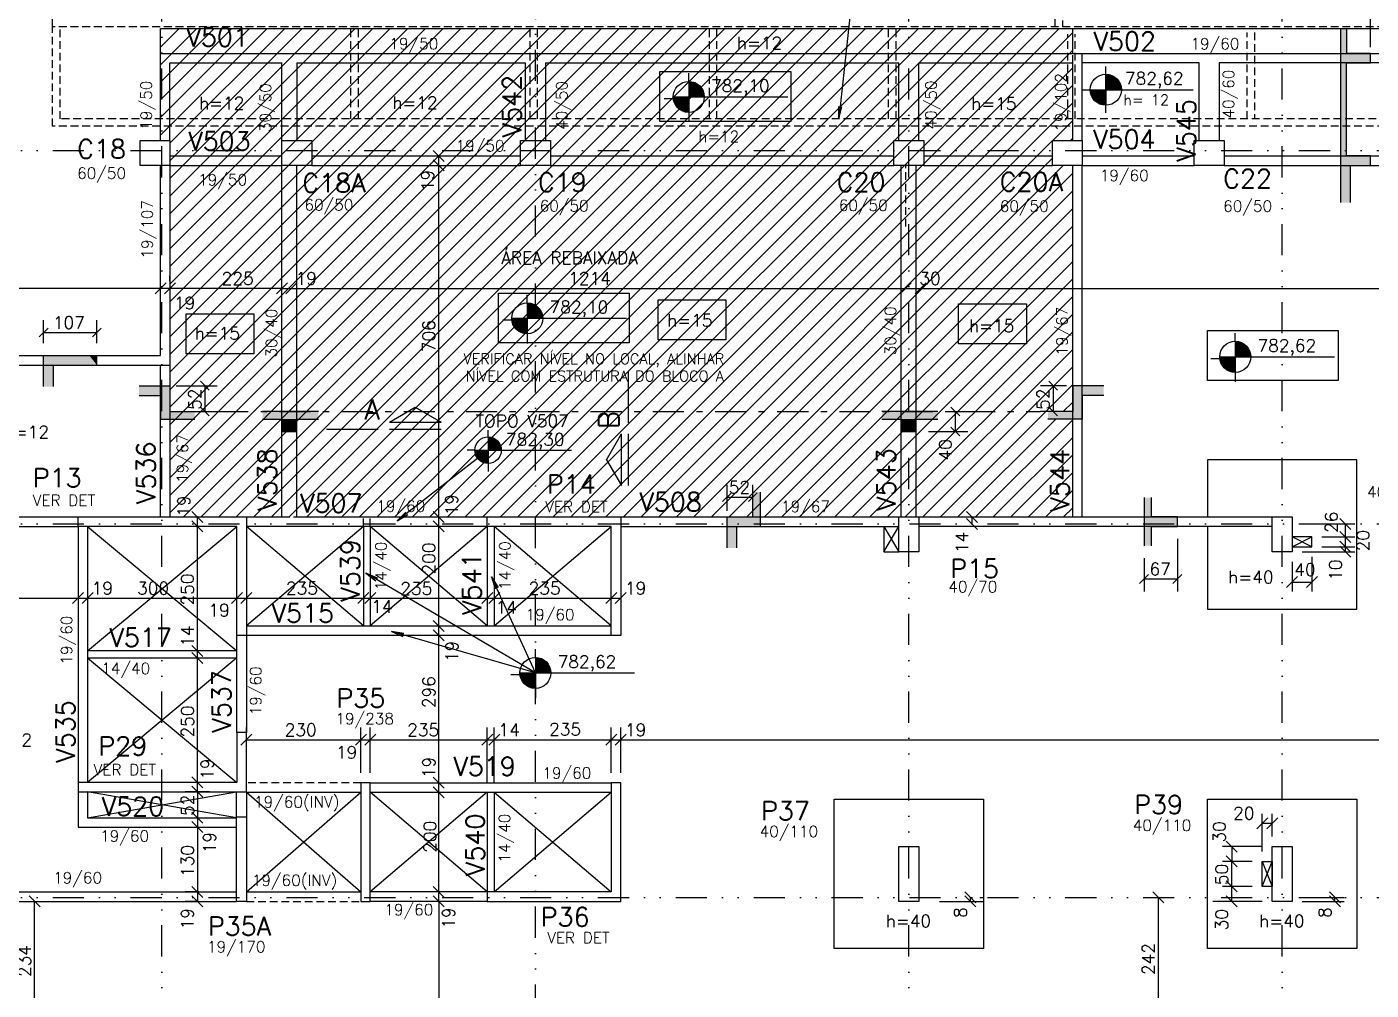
# Model space of a CAD drawing. Extents: x 567006 to 581881, y 115 to 10628.
# Drawn here: x 571972 to 574672, y 4788 to 6723 of the extents above; entities that cross this region are included whole.
import ezdxf

# ---------------------------------------------------------------- set-up
doc = ezdxf.new("R2010")
doc.units = 0
doc.header["$LTSCALE"] = 125
doc.header["$MEASUREMENT"] = 0
for name, pattern in [('DIVIDE', [1.25, 0.5, -0.25, 0, -0.25, 0, -0.25]), ('ESTILO_TQS_0003', [1, 0.5, -0.2, 0.1, -0.2]), ('HIDDEN2', [0.1875, 0.125, -0.0625])]:
    doc.linetypes.add(name, pattern=pattern)
doc.layers.get('0').update_dxf_attribs({"linetype": 'CONTINUOUS'})
for name, color, linetype in [('200', 240, 'HIDDEN2'), ('204', 14, 'ESTILO_TQS_0003'), ('205', 14, 'DIVIDE'), ('210', 11, 'HIDDEN2'), ('216', 7, 'CONTINUOUS'), ('220', 4, 'CONTINUOUS'), ('221', 5, 'CONTINUOUS'), ('226', 10, 'CONTINUOUS'), ('228', 14, 'CONTINUOUS'), ('233', 4, 'CONTINUOUS'), ('238', 11, 'CONTINUOUS'), ('239', 4, 'CONTINUOUS'), ('250', 5, 'CONTINUOUS'), ('253', 253, 'CONTINUOUS')]:
    doc.layers.add(name, color=color, linetype=linetype)
doc.styles.get("Standard").update_dxf_attribs({"font": 'ROMANS.SHX'})

# ---------------------------------------------------------------- blocks, each defined once
blk = doc.blocks.new('_H5A1C889FEE-001')
for p, q in [((1226.49606, 766.876652), (1440.649421, 981.030013)), ((1226.49606, 802.231991), (1405.294082, 981.030013)), ((1226.49606, 837.58733), (1369.938743, 981.030013)), ((1226.49606, 872.942669), (1334.583404, 981.030013)), ((1226.49606, 908.298008), (1299.228065, 981.030013)), ((1226.49606, 943.653348), (1263.872725, 981.030013)), ((1226.49606, 979.008687), (1228.517386, 981.030013)), ((1245.49606, 8.059193), (2218.46688, 981.030013)), ((1245.49606, 43.414532), (2183.111541, 981.030013)), ((1245.49606, 78.769871), (2147.756202, 981.030013)), ((1245.49606, 114.12521), (2112.400863, 981.030013)), ((1245.49606, 149.480549), (2077.045524, 981.030013)), ((1245.49606, 184.835888), (2041.690185, 981.030013)), ((1245.49606, 220.191227), (2006.334846, 981.030013)), ((1245.49606, 255.546566), (1970.979507, 981.030013)), ((1245.49606, 290.901905), (1935.624168, 981.030013)), ((1245.49606, 326.257244), (1900.268829, 981.030013)), ((1245.49606, 361.612584), (1864.913489, 981.030013)), ((1245.49606, 396.967923), (1829.55815, 981.030013)), ((1245.49606, 432.323262), (1794.202811, 981.030013)), ((1245.49606, 467.678601), (1758.847472, 981.030013)), ((1245.49606, 503.03394), (1723.492133, 981.030013)), ((1245.49606, 538.389279), (1688.136794, 981.030013)), ((1245.49606, 573.744618), (1652.781455, 981.030013)), ((1245.49606, 609.099957), (1617.426116, 981.030013)), ((1245.49606, 644.455296), (1582.070777, 981.030013)), ((1245.49606, 679.810635), (1546.715438, 981.030013)), ((1245.49606, 715.165974), (1511.360099, 981.030013)), ((1245.49606, 750.521313), (1476.00476, 981.030013)), ((1272.792206, 0), (2253.822219, 981.030013)), ((1308.147545, 0), (2289.177558, 981.030013)), ((1343.502884, 0), (2324.532897, 981.030013)), ((1378.858223, 0), (2359.888236, 981.030013)), ((1414.213562, 0), (2395.243575, 981.030013)), ((1449.568901, 0), (2430.598914, 981.030013)), ((1484.92424, 0), (2465.954253, 981.030013)), ((1520.27958, 0), (2501.309593, 981.030013)), ((1555.634919, 0), (2536.664932, 981.030013)), ((1590.990258, 0), (2572.020271, 981.030013)), ((1626.345597, 0), (2607.37561, 981.030013)), ((1661.700936, 0), (2642.730949, 981.030013)), ((1697.056275, 0), (2678.086288, 981.030013)), ((1732.411614, 0), (2713.441627, 981.030013)), ((1767.766953, 0), (2748.796966, 981.030013)), ((1803.122292, 0), (2784.152305, 981.030013)), ((1838.477631, 0), (2819.507644, 981.030013)), ((1873.83297, 0), (2854.862983, 981.030013)), ((1909.188309, 0), (2890.218322, 981.030013)), ((1944.543648, 0), (2925.573661, 981.030013)), ((1979.898987, 0), (2960.929, 981.030013)), ((2015.254326, 0), (2996.284339, 981.030013)), ((2050.609665, 0), (3031.639678, 981.030013)), ((2085.965005, 0), (3058.93156, 972.966555)), ((2121.320344, 0), (3058.93156, 937.611216)), ((2156.675683, 0), (3058.93156, 902.255877)), ((2192.031022, 0), (3058.93156, 866.900538)), ((2227.386361, 0), (3058.93156, 831.545199)), ((3018.771713, 756.030013), (3058.93156, 796.18986)), ((3054.127052, 756.030013), (3058.93156, 760.834521)), ((2262.7417, 0), (3017.93156, 755.189861)), ((2298.097039, 0), (3017.93156, 719.834522)), ((2333.452378, 0), (3039.482391, 706.030013)), ((2368.807717, 0), (3058.93156, 690.123843)), ((2404.163056, 0), (3058.93156, 654.768504)), ((2439.518395, 0), (3058.93156, 619.413165)), ((2474.873734, 0), (3058.93156, 584.057826)), ((2510.229073, 0), (3058.93156, 548.702487)), ((2545.584412, 0), (3058.93156, 513.347148)), ((2580.939751, 0), (3058.93156, 477.991809)), ((2616.29509, 0), (3058.93156, 442.63647)), ((2651.650429, 0), (3058.93156, 407.281131)), ((2687.005769, 0), (3058.93156, 371.925791)), ((2722.361108, 0), (3058.93156, 336.570452)), ((2757.716447, 0), (3058.93156, 301.215113)), ((2793.071786, 0), (3058.93156, 265.859774)), ((3039.990387, 211.563262), (3058.93156, 230.504435)), ((2828.427125, 0), (3024.990387, 196.563262)), ((2863.782464, 0), (3058.93156, 195.149096)), ((2899.137803, 0), (3058.93156, 159.793757)), ((2934.493142, 0), (3058.93156, 124.438418)), ((2969.848481, 0), (3058.93156, 89.083079)), ((3005.20382, 0), (3058.93156, 53.72774)), ((3040.559159, 0), (3058.93156, 18.372401))]:
    blk.add_line(p, q)

msp = doc.modelspace()

# ---------------------------------------------------------------- linework, layer by layer
at = {"layer": '200'}
for p, q in [((573703.2, 6538.3), (573703.2, 6719.8)), ((573718.2, 6538.3), (573718.2, 6719.8)), ((574063.2, 6538.3), (574063.5, 6708.6)), ((574078.2, 6538.3), (574078.2, 6708.6)), ((574423.2, 6538.3), (574423.2, 6711.8)), ((574438.2, 6711.8), (574438.2, 6538.3)), ((573737.6, 6322.1), (573737.6, 6444.8))]:
    msp.add_line(p, q, dxfattribs=at)
for points in [[(576792, 6737.8), (576792, 6538.3), (572038.8, 6538.3), (572038.8, 6722.8)], [(576810.1, 6722.8), (576810.1, 6523.2), (572023.8, 6523.3), (572023.8, 6722.8)], [(572623.2, 6538.3), (572623.2, 6722.8)], [(572638.2, 6538.3), (572638.2, 6722.8)], [(572983.2, 6538.3), (572983.2, 6722.8)], [(572998.2, 6538.3), (572998.2, 6722.8)], [(573343.2, 6538.3), (573343.2, 6722.8)], [(573358.2, 6538.3), (573358.2, 6722.8)]]:
    msp.add_lwpolyline(points, dxfattribs=at)
at = {"layer": '204'}
msp.add_line((572354.5, 5950.3), (574008.5, 5950.3), dxfattribs=at)
at = {"layer": '205'}
for p, q in [((572243.6, 3291.6), (572243.6, 9975.3)), ((572993.6, 3329.1), (572993.6, 9975.3)), ((573743.6, 3291.6), (573743.6, 9975.3)), ((574493.6, 3291.6), (574493.6, 9975.3)), ((568113, 6474.7), (577573.2, 6474.7)), ((568113, 5724.7), (577573.2, 5724.7)), ((568113, 4974.7), (577036.4, 4974.7))]:
    msp.add_line(p, q, dxfattribs=at)
at = {"layer": '210'}
for p, q in [((574037.9, 6722.8), (574037.9, 7696.5)), ((574052.8, 7696.5), (574052.8, 6722.8)), ((572023.8, 6722.8), (572023.8, 7085.6)), ((574073.1, 6650.8), (574073.1, 6669.8)), ((572532.6, 6414.3), (572532.6, 6414.3)), ((572484.6, 5738.7), (572514.6, 5738.7)), ((572648.1, 5719.7), (572648.1, 5738.7)), ((572662.1, 5719.7), (572662.1, 5738.7)), ((572643.1, 5204.7), (572413.1, 5204.7)), ((572413.1, 4966.7), (572643.1, 4966.7))]:
    msp.add_line(p, q, dxfattribs=at)
msp.add_lwpolyline([(576810.1, 6722.8), (572023.8, 6722.8)], dxfattribs=at)
at = {"layer": '216', "linetype": 'Continuous'}
for p, q in [((574611.1, 6719.8), (574611.1, 6719.8)), ((574671.1, 6669.8), (574671.1, 6669.8)), ((571997.1, 6100.2), (572014.7, 6117.8)), ((572104.1, 6100.2), (572121.7, 6117.8)), ((572005.9, 6062.7), (572005.9, 6062.7)), ((572112.9, 6062.7), (572112.9, 6062.7)), ((572259.6, 6002.3), (572259.6, 6002.3)), ((572320.7, 6011.1), (572338.3, 5993.5)), ((574024.7, 6011.1), (574042.3, 5993.5)), ((574073.1, 6002.3), (574073.1, 6002.3)), ((572284.6, 5950.3), (572284.6, 5950.3)), ((572320.7, 5959.1), (572338.3, 5941.5)), ((573801.8, 5950.3), (573801.8, 5950.3)), ((573828.4, 5959.1), (573846.1, 5941.5)), ((574024.7, 5959.1), (574042.3, 5941.5)), ((574059.3, 5950.3), (574059.3, 5950.3)), ((573828.4, 5919.1), (573846.1, 5901.5)), ((573758.6, 5910.3), (573758.6, 5910.3)), ((573369.7, 5769.5), (573387.4, 5787.1)), ((573421.7, 5769.5), (573439.4, 5787.1)), ((573430.6, 5752.5), (573430.6, 5752.5)), ((573378.6, 5738.7), (573378.6, 5738.7)), ((574569.7, 5724.7), (574569.7, 5724.7)), ((574631.9, 5713.7), (574609.8, 5735.8)), ((574283.2, 5719.7), (574283.2, 5719.7)), ((574553.6, 5698.7), (574553.6, 5698.7)), ((574553.6, 5698.7), (574553.6, 5698.7)), ((574631.9, 5687.7), (574609.8, 5709.8)), ((574631.9, 5687.7), (574609.8, 5709.8)), ((574216.2, 5680.7), (574216.2, 5680.7)), ((574553.6, 5678.7), (574553.6, 5678.7)), ((574553.6, 5678.7), (574553.6, 5678.7)), ((574553.6, 5678.7), (574553.6, 5678.7)), ((574631.9, 5667.7), (574609.8, 5689.8)), ((574631.9, 5667.7), (574609.8, 5689.8)), ((574631.9, 5657.7), (574609.8, 5679.8)), ((574513.6, 5668.7), (574513.6, 5668.7)), ((574513.6, 5668.7), (574513.6, 5668.7)), ((574207.4, 5605.3), (574225, 5623)), ((574274.4, 5605.3), (574292, 5623)), ((574502.6, 5596.8), (574524.7, 5618.9)), ((574542.6, 5596.8), (574564.7, 5618.9)), ((574442.6, 5112.6), (574464.7, 5134.7)), ((574462.6, 5112.6), (574484.7, 5134.7)), ((574381.4, 5087.8), (574403.5, 5065.7)), ((574473.6, 5076.7), (574473.6, 5076.7)), ((574473.6, 5076.7), (574473.6, 5076.7)), ((574381.4, 5057.8), (574403.5, 5035.7)), ((574403.5, 5035.7), (574381.4, 5057.8)), ((574453.6, 5046.7), (574453.6, 5046.7)), ((574453.6, 5046.7), (574453.6, 5046.7)), ((574453.6, 5046.7), (574453.6, 5046.7)), ((574403.5, 4985.7), (574381.4, 5007.8)), ((574403.5, 4985.7), (574381.4, 5007.8)), ((574392.4, 4996.7), (574392.4, 4996.7)), ((574453.6, 4996.7), (574453.6, 4996.7)), ((571998.8, 4955.7), (571976.7, 4977.8)), ((574232.5, 4974.7), (574232.5, 4974.7)), ((574256.1, 4963.7), (574234, 4985.8)), ((574403.5, 4955.7), (574381.4, 4977.8)), ((574537.2, 4974.7), (574537.2, 4974.7)), ((574610.6, 4963.7), (574588.5, 4985.8)), ((574610.6, 4955.7), (574588.5, 4977.8)), ((574473.6, 4966.7), (574473.6, 4966.7)), ((574513.6, 4966.7), (574513.6, 4966.7))]:
    msp.add_line(p, q, dxfattribs=at)
at = {"layer": '216'}
for p, q in [((574139.5, 6628.1), (574139.5, 6565.6)), ((574139.5, 6626.6), (574149.1, 6626.6)), ((574139.5, 6624.6), (574153.8, 6624.6)), ((574139.5, 6622.6), (574157.1, 6622.6)), ((574139.5, 6620.6), (574159.7, 6620.6)), ((574139.5, 6618.6), (574161.8, 6618.6)), ((574139.5, 6616.7), (574163.6, 6616.7)), ((573301.7, 6613.6), (573301.7, 6551.1)), ((573301.7, 6612.1), (573311.4, 6612.1)), ((573301.7, 6610.1), (573316.1, 6610.1)), ((573301.7, 6608.1), (573319.4, 6608.1)), ((573301.7, 6606.1), (573322, 6606.1)), ((573301.7, 6604.1), (573324.1, 6604.1)), ((573301.7, 6602.1), (573325.9, 6602.1)), ((573301.7, 6600.2), (573327.4, 6600.2)), ((573301.7, 6598.2), (573328.7, 6598.2)), ((573301.7, 6596.2), (573329.7, 6596.2)), ((573301.7, 6594.2), (573330.6, 6594.2)), ((573301.7, 6592.2), (573331.4, 6592.2)), ((573301.7, 6590.3), (573332, 6590.3)), ((574108.2, 6596.8), (574170.7, 6596.8)), ((574139.5, 6594.9), (574108.2, 6594.9)), ((574139.5, 6592.9), (574108.5, 6592.9)), ((574139.5, 6590.9), (574108.8, 6590.9)), ((574139.5, 6588.9), (574109.2, 6588.9)), ((574139.5, 6614.7), (574165.1, 6614.7)), ((574139.5, 6612.7), (574166.4, 6612.7)), ((574139.5, 6610.7), (574167.5, 6610.7)), ((574139.5, 6608.7), (574168.4, 6608.7)), ((574139.5, 6606.7), (574169.1, 6606.7)), ((574139.5, 6604.8), (574169.7, 6604.8)), ((574139.5, 6602.8), (574170.1, 6602.8)), ((574139.5, 6600.8), (574170.5, 6600.8)), ((574139.5, 6598.8), (574170.7, 6598.8)), ((573270.5, 6582.3), (573333, 6582.3)), ((573301.7, 6580.3), (573270.5, 6580.3)), ((573301.7, 6578.4), (573270.7, 6578.4)), ((573301.7, 6576.4), (573271.1, 6576.4)), ((573301.7, 6574.4), (573271.5, 6574.4)), ((573301.7, 6572.4), (573272.1, 6572.4)), ((573301.7, 6570.4), (573272.8, 6570.4)), ((573301.7, 6568.4), (573273.7, 6568.4)), ((573301.7, 6566.5), (573274.8, 6566.5)), ((573301.7, 6564.5), (573276.1, 6564.5)), ((573301.7, 6562.5), (573277.6, 6562.5)), ((573301.7, 6588.3), (573332.4, 6588.3)), ((573301.7, 6586.3), (573332.7, 6586.3)), ((573301.7, 6584.3), (573333, 6584.3)), ((574139.5, 6586.9), (574109.8, 6586.9)), ((574139.5, 6584.9), (574110.6, 6584.9)), ((574139.5, 6583), (574111.5, 6583)), ((574139.5, 6581), (574112.5, 6581)), ((574139.5, 6579), (574113.8, 6579)), ((574139.5, 6577), (574115.3, 6577)), ((574139.5, 6575), (574117.1, 6575)), ((574139.5, 6573), (574119.2, 6573)), ((574139.5, 6571.1), (574121.8, 6571.1)), ((574139.5, 6569.1), (574125.1, 6569.1)), ((574139.5, 6567.1), (574129.8, 6567.1)), ((573301.7, 6560.5), (573279.3, 6560.5)), ((573301.7, 6558.5), (573281.5, 6558.5)), ((573301.7, 6556.6), (573284.1, 6556.6)), ((573301.7, 6554.6), (573287.4, 6554.6)), ((573301.7, 6552.6), (573292.1, 6552.6)), ((572810.7, 6452.7), (572788.6, 6474.8)), ((572810.7, 6452.7), (572788.6, 6474.8)), ((572810.7, 6433.7), (572788.6, 6455.8)), ((572810.7, 6433.7), (572788.6, 6455.8)), ((572251.7, 6208.7), (572229.6, 6186.6)), ((572251.7, 6208.7), (572229.6, 6186.6)), ((572270.7, 6208.7), (572248.6, 6186.6)), ((572270.7, 6208.7), (572248.6, 6186.6)), ((572473.6, 6186.6), (572495.7, 6208.7)), ((572473.6, 6186.6), (572495.7, 6208.7)), ((572495.7, 6208.7), (572473.6, 6186.6)), ((572492.6, 6186.6), (572514.7, 6208.7)), ((572492.6, 6186.6), (572514.7, 6208.7)), ((573726.6, 6186.6), (573748.7, 6208.7)), ((573726.6, 6186.6), (573748.7, 6208.7)), ((573756.6, 6186.6), (573778.7, 6208.7)), ((572977.4, 6168.8), (572977.4, 6106.3)), ((572977.4, 6167.3), (572987.1, 6167.3)), ((572977.4, 6165.3), (572991.8, 6165.3)), ((572977.4, 6163.3), (572995.1, 6163.3)), ((572977.4, 6161.3), (572997.7, 6161.3)), ((572977.4, 6159.4), (572999.8, 6159.4)), ((572977.4, 6157.4), (573001.6, 6157.4)), ((572946.2, 6137.6), (573008.7, 6137.6)), ((572977.4, 6135.6), (572946.2, 6135.6)), ((572977.4, 6133.6), (572946.4, 6133.6)), ((572977.4, 6131.6), (572946.8, 6131.6)), ((572977.4, 6129.6), (572947.2, 6129.6)), ((572977.4, 6155.4), (573003.1, 6155.4)), ((572977.4, 6153.4), (573004.4, 6153.4)), ((572977.4, 6151.4), (573005.4, 6151.4)), ((572977.4, 6149.5), (573006.3, 6149.5)), ((572977.4, 6147.5), (573007.1, 6147.5)), ((572977.4, 6145.5), (573007.7, 6145.5)), ((572977.4, 6143.5), (573008.1, 6143.5)), ((572977.4, 6141.5), (573008.4, 6141.5)), ((572977.4, 6139.5), (573008.7, 6139.5)), ((572977.4, 6127.6), (572947.8, 6127.6)), ((572977.4, 6125.7), (572948.5, 6125.7)), ((572977.4, 6123.7), (572949.4, 6123.7)), ((572977.4, 6121.7), (572950.5, 6121.7)), ((572977.4, 6119.7), (572951.8, 6119.7)), ((572977.4, 6117.7), (572953.3, 6117.7)), ((572977.4, 6115.8), (572955.1, 6115.8)), ((572977.4, 6113.8), (572957.2, 6113.8)), ((572977.4, 6111.8), (572959.8, 6111.8)), ((572977.4, 6109.8), (572963.1, 6109.8)), ((572977.4, 6107.8), (572967.8, 6107.8)), ((574399.5, 6091.6), (574399.5, 6029.1)), ((574399.5, 6090.1), (574409.1, 6090.1)), ((574399.5, 6088.1), (574413.8, 6088.1)), ((574399.5, 6086.1), (574417.1, 6086.1)), ((574399.5, 6084.1), (574419.7, 6084.1)), ((574399.5, 6082.1), (574421.8, 6082.1)), ((574399.5, 6080.2), (574423.6, 6080.2)), ((574399.5, 6078.2), (574425.1, 6078.2)), ((574399.5, 6076.2), (574426.4, 6076.2)), ((574368.2, 6060.3), (574430.7, 6060.3)), ((574399.5, 6058.4), (574368.2, 6058.4)), ((574399.5, 6056.4), (574368.5, 6056.4)), ((574399.5, 6054.4), (574368.8, 6054.4)), ((574399.5, 6052.4), (574369.2, 6052.4)), ((574399.5, 6050.4), (574369.8, 6050.4)), ((574399.5, 6048.4), (574370.6, 6048.4)), ((574399.5, 6074.2), (574427.5, 6074.2)), ((574399.5, 6072.2), (574428.4, 6072.2)), ((574399.5, 6070.2), (574429.1, 6070.2)), ((574399.5, 6068.3), (574429.7, 6068.3)), ((574399.5, 6066.3), (574430.1, 6066.3)), ((574399.5, 6064.3), (574430.5, 6064.3)), ((574399.5, 6062.3), (574430.7, 6062.3)), ((574399.5, 6046.5), (574371.5, 6046.5)), ((574399.5, 6044.5), (574372.5, 6044.5)), ((574399.5, 6042.5), (574373.8, 6042.5)), ((574399.5, 6040.5), (574375.3, 6040.5)), ((574399.5, 6038.5), (574377.1, 6038.5)), ((574399.5, 6036.6), (574379.2, 6036.6)), ((574399.5, 6034.6), (574381.8, 6034.6)), ((574399.5, 6032.6), (574385.1, 6032.6)), ((574399.5, 6030.6), (574389.8, 6030.6)), ((572898.6, 5899.4), (572898.6, 5846.3)), ((572898.6, 5898.1), (572906.8, 5898.1)), ((572898.6, 5896.4), (572910.8, 5896.4)), ((572898.6, 5894.7), (572913.6, 5894.7)), ((572898.6, 5893), (572915.8, 5893)), ((572898.6, 5891.3), (572917.6, 5891.3)), ((572898.6, 5889.7), (572919.1, 5889.7)), ((572898.6, 5888), (572920.4, 5888)), ((572898.6, 5886.3), (572921.5, 5886.3)), ((572872, 5872.8), (572925.1, 5872.8)), ((572898.6, 5871.1), (572872, 5871.1)), ((572898.6, 5869.4), (572872.2, 5869.4)), ((572898.6, 5867.8), (572872.5, 5867.8)), ((572898.6, 5866.1), (572872.9, 5866.1)), ((572898.6, 5864.4), (572873.4, 5864.4)), ((572898.6, 5862.7), (572874, 5862.7)), ((572898.6, 5861), (572874.8, 5861)), ((572898.6, 5859.3), (572875.7, 5859.3)), ((572898.6, 5884.6), (572922.4, 5884.6)), ((572898.6, 5882.9), (572923.1, 5882.9)), ((572898.6, 5881.2), (572923.8, 5881.2)), ((572898.6, 5879.6), (572924.3, 5879.6)), ((572898.6, 5877.9), (572924.7, 5877.9)), ((572898.6, 5876.2), (572924.9, 5876.2)), ((572898.6, 5874.5), (572925.1, 5874.5)), ((572898.6, 5857.7), (572876.8, 5857.7)), ((572898.6, 5856), (572878, 5856)), ((572898.6, 5854.3), (572879.5, 5854.3)), ((572898.6, 5852.6), (572881.3, 5852.6)), ((572898.6, 5850.9), (572883.5, 5850.9)), ((572898.6, 5849.2), (572886.4, 5849.2)), ((572898.6, 5847.5), (572890.4, 5847.5)), ((572326, 5727.7), (572303.9, 5749.8)), ((572326, 5727.7), (572303.9, 5749.8)), ((572326, 5708.7), (572303.9, 5730.8)), ((572326, 5708.7), (572303.9, 5730.8)), ((572810.7, 5727.7), (572788.6, 5749.8)), ((572810.7, 5727.7), (572788.6, 5749.8)), ((572810.7, 5727.7), (572788.6, 5749.8)), ((572810.7, 5727.7), (572788.6, 5749.8)), ((572810.7, 5708.7), (572788.6, 5730.8)), ((572810.7, 5708.7), (572788.6, 5730.8)), ((573859.4, 5749.8), (573881.5, 5727.7)), ((573859.4, 5735.8), (573881.5, 5713.7)), ((572064.1, 5564.6), (572086.2, 5586.7)), ((572064.1, 5564.6), (572086.2, 5586.7)), ((572064.1, 5564.6), (572086.2, 5586.7)), ((572083.1, 5564.6), (572105.2, 5586.7)), ((572083.1, 5564.6), (572105.2, 5586.7)), ((572383.1, 5564.6), (572405.2, 5586.7)), ((572383.1, 5564.6), (572405.2, 5586.7)), ((572402.1, 5564.6), (572424.2, 5586.7)), ((572402.1, 5564.6), (572424.2, 5586.7)), ((572637.1, 5564.6), (572659.2, 5586.7)), ((572637.1, 5564.6), (572659.2, 5586.7)), ((572651.1, 5564.6), (572673.2, 5586.7)), ((572651.1, 5564.6), (572673.2, 5586.7)), ((572886.1, 5564.6), (572908.2, 5586.7)), ((572886.1, 5564.6), (572908.2, 5586.7)), ((572900.1, 5564.6), (572922.2, 5586.7)), ((572900.1, 5564.6), (572922.2, 5586.7)), ((573135.1, 5564.6), (573157.2, 5586.7)), ((573135.1, 5564.6), (573157.2, 5586.7)), ((573154.1, 5564.6), (573176.2, 5586.7)), ((573154.1, 5564.6), (573176.2, 5586.7)), ((573154.1, 5564.6), (573176.2, 5586.7)), ((572810.7, 5508.7), (572788.6, 5530.8)), ((572810.7, 5508.7), (572788.6, 5530.8)), ((572810.7, 5489.7), (572788.6, 5511.8)), ((572810.7, 5489.7), (572788.6, 5511.8)), ((572326, 5458.7), (572303.9, 5480.8)), ((572326, 5458.7), (572303.9, 5480.8)), ((572326, 5444.7), (572303.9, 5466.8)), ((572326, 5444.7), (572303.9, 5466.8)), ((572993.6, 5456.8), (572993.6, 5394.3)), ((572993.6, 5455.3), (573003.3, 5455.3)), ((572993.6, 5453.3), (573008, 5453.3)), ((572993.6, 5451.3), (573011.3, 5451.3)), ((572993.6, 5449.3), (573013.9, 5449.3)), ((572993.6, 5447.3), (573016, 5447.3)), ((572993.6, 5445.4), (573017.8, 5445.4)), ((572993.6, 5443.4), (573019.3, 5443.4)), ((572993.6, 5441.4), (573020.6, 5441.4)), ((572993.6, 5439.4), (573021.6, 5439.4)), ((572993.6, 5437.4), (573022.5, 5437.4)), ((572993.6, 5435.4), (573023.3, 5435.4)), ((572993.6, 5433.5), (573023.9, 5433.5)), ((572993.6, 5431.5), (573024.3, 5431.5)), ((572993.6, 5429.5), (573024.6, 5429.5)), ((572993.6, 5427.5), (573024.9, 5427.5)), ((572962.4, 5425.5), (573024.9, 5425.5)), ((572993.6, 5423.6), (572962.4, 5423.6)), ((572993.6, 5421.6), (572962.6, 5421.6)), ((572993.6, 5419.6), (572963, 5419.6)), ((572993.6, 5417.6), (572963.4, 5417.6)), ((572993.6, 5415.6), (572964, 5415.6)), ((572993.6, 5413.6), (572964.7, 5413.6)), ((572993.6, 5411.7), (572965.6, 5411.7)), ((572993.6, 5409.7), (572966.7, 5409.7)), ((572993.6, 5407.7), (572968, 5407.7)), ((572993.6, 5405.7), (572969.5, 5405.7)), ((572993.6, 5403.7), (572971.3, 5403.7)), ((572993.6, 5401.8), (572973.4, 5401.8)), ((572993.6, 5399.8), (572976, 5399.8)), ((572993.6, 5397.8), (572979.3, 5397.8)), ((572993.6, 5395.8), (572984, 5395.8)), ((572402.1, 5280.1), (572424.2, 5302.2)), ((572632.1, 5280.1), (572654.2, 5302.2)), ((572632.1, 5280.1), (572654.2, 5302.2)), ((572651.1, 5280.1), (572673.2, 5302.2)), ((572651.1, 5280.1), (572673.2, 5302.2)), ((572886.1, 5280.1), (572908.2, 5302.2)), ((572886.1, 5280.1), (572908.2, 5302.2)), ((572900.1, 5280.1), (572922.2, 5302.2)), ((572900.1, 5280.1), (572922.2, 5302.2)), ((573135.1, 5280.1), (573157.2, 5302.2)), ((573135.1, 5280.1), (573157.2, 5302.2)), ((573154.1, 5280.1), (573176.2, 5302.2)), ((572326, 5194.7), (572303.9, 5216.8)), ((572326, 5194.7), (572303.9, 5216.8)), ((572810.7, 5193.7), (572788.6, 5215.8)), ((572810.7, 5193.7), (572788.6, 5215.8)), ((572326, 5175.7), (572303.9, 5197.8)), ((572326, 5175.7), (572303.9, 5197.8)), ((572303.9, 5197.8), (572326, 5175.7)), ((572303.9, 5197.8), (572326, 5175.7)), ((572810.7, 5174.7), (572788.6, 5196.8)), ((572810.7, 5174.7), (572788.6, 5196.8)), ((572303.9, 5145.8), (572326, 5123.7)), ((572303.9, 5145.8), (572326, 5123.7)), ((572303.9, 5126.8), (572326, 5104.7)), ((572303.9, 5126.8), (572326, 5104.7)), ((572303.9, 4996.8), (572326, 4974.7)), ((572303.9, 4996.8), (572326, 4974.7)), ((572303.9, 4996.8), (572326, 4974.7)), ((572810.7, 4974.7), (572788.6, 4996.8)), ((572810.7, 4974.7), (572788.6, 4996.8)), ((572303.9, 4977.8), (572326, 4955.7)), ((572810.7, 4955.7), (572788.6, 4977.8)), ((572810.7, 4955.7), (572788.6, 4977.8)), ((572788.6, 4977.8), (572810.7, 4955.7)), ((572788.6, 4977.8), (572810.7, 4955.7)), ((573878.4, 4963.7), (573856.3, 4985.8)), ((573878.4, 4955.7), (573856.3, 4977.8))]:
    msp.add_line(p, q, dxfattribs=at)
for centre, radius in [((574139.5, 6596.8), 31.2), ((573301.7, 6582.3), 31.2), ((572977.4, 6137.6), 31.2), ((574399.5, 6060.3), 31.2), ((572898.6, 5872.8), 26.6), ((572993.6, 5425.5), 31.2)]:
    msp.add_circle(centre, radius, dxfattribs=at)
at = {"layer": '220'}
for p, q in [((574611.1, 6719.8), (574611.1, 6370)), ((574611.1, 6719.8), (574623.1, 6719.8)), ((574623.1, 6719.8), (574623.1, 6669.8)), ((574671.1, 6669.8), (574623.1, 6669.8)), ((574671.1, 6650.8), (574671.1, 6669.8)), ((574623.1, 6463.8), (574623.1, 6650.8)), ((574623.1, 6650.8), (574671.1, 6650.8)), ((574671.1, 6463.8), (574623.1, 6463.8)), ((574671.1, 6444.8), (574671.1, 6463.8)), ((574631.1, 6370), (574631.1, 6444.8)), ((574631.1, 6444.8), (574671.1, 6444.8))]:
    msp.add_line(p, q, dxfattribs=at)
for points in [[(572199.6, 6494.8), (572259.6, 6494.8), (572259.6, 6444.8), (572199.6, 6444.8), (572199.6, 6494.8)], [(572484.6, 6494.8), (572544.6, 6494.8), (572544.6, 6444.8), (572484.6, 6444.8), (572484.6, 6494.8)], [(572963.7, 6494.8), (573023.7, 6494.8), (573023.7, 6444.8), (572963.7, 6444.8), (572963.7, 6494.8)], [(573713.7, 6494.8), (573773.7, 6494.8), (573773.7, 6444.8), (573713.7, 6444.8), (573713.7, 6494.8)], [(574032.1, 6494.8), (574092.1, 6494.8), (574092.1, 6444.8), (574032.1, 6444.8), (574032.1, 6494.8)], [(574317.1, 6494.8), (574377.1, 6494.8), (574377.1, 6444.8), (574317.1, 6444.8), (574317.1, 6494.8)], [(572005.9, 6000.6), (572005.9, 6062.7), (572097.9, 6062.7), (572112.9, 6062.7)], [(572025.9, 6000.6), (572025.9, 6043.7), (572112.9, 6043.7), (572112.9, 6062.7)], [(572197.5, 6002.3), (572259.6, 6002.3), (572259.6, 5950.3), (572309.6, 5950.3)], [(574135.2, 6002.3), (574073.1, 6002.3), (574073.1, 5950.3), (574023.1, 5950.3)], [(572197.5, 5982.3), (572240.6, 5982.3), (572240.6, 5935.3), (572309.6, 5935.3)], [(574135.2, 5982.3), (574092.1, 5982.3), (574092.1, 5935.3), (574023.1, 5935.3)], [(572557.8, 5950.3), (572495.6, 5950.3), (572495.6, 5950.3), (572445.6, 5950.3)], [(573801.8, 5950.3), (573739.6, 5950.3), (573739.6, 5950.3), (573689.6, 5950.3)], [(572445.6, 5935.3), (572484.6, 5935.3), (572484.6, 5910.3), (572514.6, 5910.3), (572514.6, 5935.3), (572557.8, 5935.3)], [(573689.6, 5935.3), (573728.6, 5935.3), (573728.6, 5910.3), (573758.6, 5910.3), (573758.6, 5935.3), (573801.8, 5935.3)], [(573378.6, 5676.6), (573378.6, 5738.7), (573430.6, 5738.7), (573430.6, 5788.7)], [(573398.6, 5676.6), (573398.6, 5719.7), (573445.6, 5719.7), (573445.6, 5788.7)], [(574216.2, 5777.7), (574216.2, 5730.7), (574216.2, 5730.7), (574216.2, 5680.7)], [(574231.2, 5680.7), (574231.2, 5719.7), (574283.2, 5719.7), (574283.2, 5738.7), (574231.2, 5738.7), (574231.2, 5777.7)], [(572413.1, 5738.7), (572413.1, 5500.7), (572394.1, 5500.7), (572394.1, 5719.7), (572075.1, 5719.7), (572075.1, 5738.7), (572413.1, 5738.7)], [(573165.1, 5738.7), (573165.1, 5500.7), (573146.1, 5500.7), (573146.1, 5719.7), (572897.1, 5719.7), (572897.1, 5738.7), (573165.1, 5738.7)], [(573723.6, 5738.7), (573763.6, 5738.7), (573763.6, 5668.7), (573723.6, 5668.7), (573723.6, 5738.7)], [(574473.6, 5738.7), (574513.6, 5738.7), (574513.6, 5668.7), (574473.6, 5668.7), (574473.6, 5738.7)], [(572075.1, 5205.7), (572075.1, 5186.7), (572413.1, 5186.7), (572413.1, 5305.7), (572394.1, 5305.7), (572394.1, 5205.7), (572075.1, 5205.7)], [(572643.1, 5204.7), (572643.1, 4966.7), (572662.1, 4966.7), (572662.1, 5204.7), (572643.1, 5204.7)], [(573165.1, 4966.7), (573165.1, 5204.7), (573146.1, 5204.7), (573146.1, 4985.7), (572897.1, 4985.7), (572897.1, 4966.7), (573165.1, 4966.7)], [(572413.1, 4966.7), (572393.1, 4966.7), (572393.1, 5136.7), (572413.1, 5136.7), (572413.1, 4966.7)], [(573763.6, 4966.7), (573723.6, 4966.7), (573723.6, 5076.7), (573763.6, 5076.7), (573763.6, 4966.7)], [(574513.6, 4966.7), (574473.6, 4966.7), (574473.6, 5076.7), (574513.6, 5076.7), (574513.6, 4966.7)]]:
    msp.add_lwpolyline(points, dxfattribs=at)
at = {"layer": '226'}
for p, q in [((572700.3, 5929), (572752.3, 5959)), ((572752.3, 5959), (572804.2, 5929)), ((572700.3, 5929), (572804.2, 5929)), ((573136.4, 5853.7), (573166.4, 5905.7)), ((573166.4, 5801.7), (573166.4, 5905.7)), ((573136.4, 5853.7), (573166.4, 5801.7))]:
    msp.add_line(p, q, dxfattribs=at)
at = {"layer": '228'}
for p, q in [((573180.7, 5927.8), (573180.7, 6031.7)), ((572574.1, 5914.7), (572678.1, 5914.7)), ((572700.3, 5914.7), (572804.2, 5914.7)), ((573180.7, 5801.7), (573180.7, 5905.7))]:
    msp.add_line(p, q, dxfattribs=at)
at = {"layer": '238'}
for p, q in [((572240.6, 6494.7), (572240.6, 6719.8)), ((572240.6, 6719.8), (576620.7, 6719.8)), ((574073.1, 6669.8), (574073.1, 6719.8)), ((572240.6, 6669.8), (574092.1, 6669.8)), ((574092.1, 6669.8), (576620.7, 6669.8)), ((574092.1, 6494.8), (574092.1, 6669.8)), ((572259.6, 6494.7), (572259.6, 6650.8)), ((572259.6, 6650.8), (572484.6, 6650.8)), ((572484.6, 6474.7), (572484.6, 6650.8)), ((572514.6, 6650.8), (572514.6, 6494.8)), ((572514.6, 6650.8), (572973.7, 6650.8)), ((572973.7, 6494.7), (572973.7, 6650.8)), ((573013.7, 6650.8), (573013.7, 6494.8)), ((573013.7, 6650.8), (573723.7, 6650.8)), ((573723.7, 6494.7), (573723.7, 6650.8)), ((573763.7, 6494.8), (573763.7, 6650.8)), ((573763.7, 6650.8), (574073.1, 6650.8)), ((574073.1, 6494.8), (574073.1, 6650.8)), ((574327.1, 6650.8), (574092.1, 6650.8)), ((574327.1, 6494.7), (574327.1, 6650.8)), ((572259.6, 6463.7), (572484.6, 6463.7)), ((572544.6, 6463.8), (572963.7, 6463.8)), ((573023.6, 6463.8), (573713.6, 6463.8)), ((573773.6, 6463.8), (574032.1, 6463.8)), ((574092.1, 6463.8), (574317.1, 6463.8)), ((574377.1, 6463.8), (575213.7, 6463.8)), ((572240.6, 6062.7), (572240.6, 6444.7)), ((572259.6, 6444.7), (572484.6, 6444.7)), ((572259.6, 6444.7), (572259.6, 5738.7)), ((572484.6, 5738.7), (572484.6, 6444.8)), ((572514.6, 5738.7), (572514.6, 6444.8)), ((572544.6, 6444.8), (572963.7, 6444.8)), ((573023.6, 6444.8), (573713.6, 6444.8)), ((573728.6, 5738.7), (573728.6, 6444.7)), ((573758.6, 5738.7), (573758.6, 6444.7)), ((573773.6, 6444.8), (574032.1, 6444.8)), ((574073.1, 5738.7), (574073.1, 6444.8)), ((574092.1, 6444.8), (574317.1, 6444.8)), ((574092.1, 5738.7), (574092.1, 6444.8)), ((574377.1, 6444.8), (575213.7, 6444.8)), ((570970.1, 6062.7), (572240.6, 6062.7)), ((571566.1, 6043.7), (572259.6, 6043.7)), ((572240.6, 5738.7), (572240.6, 6043.7)), ((571547.1, 5738.7), (572075.1, 5738.7)), ((572413.1, 5738.7), (572484.6, 5738.7)), ((572514.6, 5738.7), (572897.1, 5738.7)), ((573165.1, 5738.7), (573723.6, 5738.7)), ((573763.6, 5738.7), (574473.6, 5738.7)), ((571770.1, 5719.7), (572075.1, 5719.7)), ((572075.1, 5719.7), (572075.1, 5205.7)), ((572094.1, 5719.7), (572094.1, 5205.7)), ((572897.1, 5719.7), (572413.1, 5719.7)), ((572648.1, 5719.7), (572648.1, 5519.7)), ((572662.1, 5719.7), (572662.1, 5519.7)), ((572897.1, 5719.7), (572897.1, 5519.7)), ((572911.1, 5719.7), (572911.1, 5519.7)), ((573165.1, 5719.7), (573723.6, 5719.7)), ((574473.6, 5719.7), (573763.6, 5719.7)), ((572413.1, 5519.7), (572662.1, 5519.7)), ((572662.1, 5519.7), (572897.1, 5519.7)), ((572897.1, 5519.7), (573146.1, 5519.7)), ((572394.1, 5305.7), (572394.1, 5500.7)), ((572413.1, 5500.7), (572413.1, 5305.7)), ((573146.1, 5500.7), (572413.1, 5500.7)), ((572394.1, 5469.7), (572094.1, 5469.7)), ((572094.1, 5455.7), (572394.1, 5455.7)), ((572075.1, 5186.7), (572075.1, 5115.7)), ((572094.1, 5186.7), (572094.1, 5134.7)), ((572393.1, 5134.7), (572393.1, 5186.7)), ((572413.1, 5186.7), (572413.1, 5136.7)), ((572413.1, 5185.7), (572643.1, 5185.7)), ((572662.1, 5204.7), (573146.1, 5204.7)), ((572662.1, 5185.7), (573146.1, 5185.7)), ((572897.1, 5185.7), (572897.1, 4985.7)), ((572911.1, 5185.7), (572911.1, 4985.7)), ((572094.1, 5134.7), (572393.1, 5134.7)), ((572075.1, 5115.7), (572393.1, 5115.7)), ((571571.1, 4985.7), (572393.1, 4985.7)), ((572413.1, 4985.7), (572643.1, 4985.7)), ((572897.1, 4985.7), (572662.1, 4985.7)), ((571571.1, 4966.7), (572393.1, 4966.7)), ((572897.1, 4966.7), (572662.1, 4966.7))]:
    msp.add_line(p, q, dxfattribs=at)
for points in [[(575223.6, 6650.8), (574367.1, 6650.8), (574367.1, 6494.8)], [(573243.8, 6633.2), (573506.6, 6633.2), (573506.6, 6532.9), (573243.8, 6532.9), (573243.8, 6633.2)], [(572919.5, 6188.4), (573182.3, 6188.4), (573182.3, 6088.2), (572919.5, 6088.2), (572919.5, 6188.4)], [(574343.5, 6112.9), (574606.4, 6112.9), (574606.4, 6012.7), (574343.5, 6012.7), (574343.5, 6112.9)], [(574343.6, 5719.7), (574343.6, 5553.7), (574643.6, 5553.7), (574643.6, 5853.7), (574343.6, 5853.7), (574343.6, 5738.7)], [(573693.6, 5719.7), (573693.6, 5668.7), (573723.6, 5668.7)], [(574513.6, 5678.7), (574553.6, 5678.7), (574553.6, 5698.7), (574513.6, 5698.7), (574513.6, 5678.7)], [(573593.6, 5171.7), (573893.6, 5171.7), (573893.6, 4871.7), (573593.6, 4871.7), (573593.6, 5171.7)], [(574343.6, 5171.7), (574643.6, 5171.7), (574643.6, 4871.7), (574343.6, 4871.7), (574343.6, 5171.7)], [(574473.6, 4996.7), (574453.6, 4996.7), (574453.6, 5046.7), (574473.6, 5046.7), (574473.6, 4996.7)]]:
    msp.add_lwpolyline(points, dxfattribs=at)
at = {"layer": '239'}
for points in [[(573240, 6174.8), (573376.1, 6174.8), (573376.1, 6094.2), (573240, 6094.2), (573240, 6174.8)], [(573843.9, 6166.9), (573980, 6166.9), (573980, 6086.4), (573843.9, 6086.4), (573843.9, 6166.9)], [(572292.1, 6146.9), (572428.2, 6146.9), (572428.2, 6066.4), (572292.1, 6066.4), (572292.1, 6146.9)]]:
    msp.add_lwpolyline(points, dxfattribs=at)
at = {"layer": '250', "linetype": 'Continuous'}
for p, q in [((574671.1, 6682.3), (574671.1, 6797.2)), ((572005.9, 6087.7), (572005.9, 6134)), ((572112.9, 6087.7), (572112.9, 6134)), ((572005.9, 6109), (572112.9, 6109)), ((572272.1, 6002.3), (572354.5, 6002.3)), ((572329.5, 6002.3), (572329.5, 5950.3)), ((574060.6, 6002.3), (574008.5, 6002.3)), ((574033.5, 6002.3), (574033.5, 5950.3)), ((572297.1, 5950.3), (572354.5, 5950.3)), ((573826.8, 5950.3), (573862.2, 5950.3)), ((573837.2, 5950.3), (573837.2, 5910.3)), ((574046.8, 5950.3), (574008.5, 5950.3)), ((573783.6, 5910.3), (573862.2, 5910.3)), ((573378.6, 5751.2), (573378.6, 5803.3)), ((573378.6, 5778.3), (573430.6, 5778.3)), ((573430.6, 5765), (573430.6, 5803.3)), ((574589.7, 5724.7), (574639.6, 5724.7)), ((574620.8, 5698.7), (574620.8, 5724.7)), ((574573.6, 5698.7), (574639.6, 5698.7)), ((574573.6, 5698.7), (574639.6, 5698.7)), ((574620.8, 5678.7), (574620.8, 5698.7)), ((574283.2, 5694.7), (574283.2, 5589.1)), ((574573.6, 5678.7), (574639.6, 5678.7)), ((574573.6, 5678.7), (574639.6, 5678.7)), ((574620.8, 5668.7), (574620.8, 5678.7)), ((574216.2, 5655.7), (574216.2, 5589.1)), ((574513.6, 5648.7), (574513.6, 5589.1)), ((574533.6, 5668.7), (574639.6, 5668.7)), ((574553.6, 5658.7), (574553.6, 5589.1)), ((574216.2, 5614.1), (574283.2, 5614.1)), ((574513.6, 5607.9), (574553.6, 5607.9)), ((574453.6, 5066.7), (574453.6, 5142.4)), ((574473.6, 5096.7), (574473.6, 5142.4)), ((574453.6, 5123.6), (574473.6, 5123.6)), ((574453.6, 5076.7), (574373.7, 5076.7)), ((574392.4, 5076.7), (574392.4, 5046.7)), ((574433.6, 5046.7), (574373.7, 5046.7)), ((574433.6, 5046.7), (574373.7, 5046.7)), ((574392.4, 4996.7), (574392.4, 5046.7)), ((574433.6, 4996.7), (574373.7, 4996.7)), ((574392.4, 4966.7), (574392.4, 4996.7)), ((574245, 4732.7), (574245, 4974.7)), ((574252.5, 4974.7), (574263.8, 4974.7)), ((574557.2, 4974.7), (574618.3, 4974.7)), ((574599.6, 4966.7), (574599.6, 4974.7)), ((571984.1, 4966.7), (572006.5, 4966.7)), ((571987.7, 4732.7), (571987.7, 4966.7)), ((574453.6, 4966.7), (574373.7, 4966.7)), ((574533.6, 4966.7), (574618.3, 4966.7))]:
    msp.add_line(p, q, dxfattribs=at)
at = {"layer": '250'}
for p, q in [((574139.5, 6550.6), (574139.5, 6643.1)), ((573301.7, 6613.6), (573301.7, 6629.8)), ((574093.2, 6596.8), (574314.9, 6596.8)), ((573270.7, 6578.4), (573252.6, 6578.4)), ((573333, 6582.3), (573500.9, 6582.3)), ((573301.7, 6551.1), (573301.7, 6532)), ((572799.7, 6444.8), (572799.7, 6463.8)), ((572799.7, 5738.7), (572799.7, 6444.8)), ((572259.6, 6212.3), (572259.6, 6222.7)), ((572240.6, 6197.7), (571566.1, 6197.7)), ((572259.6, 6197.7), (572240.6, 6197.7)), ((572484.6, 6197.7), (572259.6, 6197.7)), ((572484.6, 6197.7), (572503.6, 6197.7)), ((572503.6, 6197.7), (573737.6, 6197.7)), ((572977.4, 6168.8), (572977.4, 6185)), ((573737.6, 6197.7), (576601.7, 6197.7)), ((572946.4, 6133.6), (572928.3, 6133.6)), ((573008.7, 6137.6), (573176.6, 6137.6)), ((572977.4, 6106.3), (572977.4, 6087.2)), ((574399.5, 6091.6), (574399.5, 6107.8)), ((574368.5, 6056.4), (574350.3, 6056.4)), ((574430.7, 6060.3), (574598.6, 6060.3)), ((574399.5, 6029.1), (574399.5, 6010)), ((572898.6, 5899.4), (572898.6, 5913.2)), ((572872.2, 5872.8), (572856.8, 5872.8)), ((572898.6, 5872.8), (573066.5, 5872.8)), ((572898.6, 5846.3), (572898.6, 5830)), ((572314.9, 5719.7), (572314.9, 5738.7)), ((572799.7, 5719.7), (572799.7, 5739.7)), ((573795.1, 5738.7), (573895.4, 5738.7)), ((573870.4, 5738.7), (573870.4, 5724.7)), ((572094.1, 5469.7), (572394.1, 5719.7)), ((572094.1, 5719.7), (572394.1, 5469.7)), ((572314.9, 5469.7), (572314.9, 5719.7)), ((572648.1, 5519.7), (572413.1, 5719.7)), ((572648.1, 5719.7), (572413.1, 5519.7)), ((572897.1, 5519.7), (572662.1, 5719.7)), ((572897.1, 5719.7), (572662.1, 5519.7)), ((572799.7, 5519.7), (572799.7, 5719.7)), ((573146.1, 5519.7), (572911.1, 5719.7)), ((572911.1, 5519.7), (573146.1, 5719.7)), ((573693.6, 5668.7), (573723.6, 5719.7)), ((573693.6, 5719.7), (573723.6, 5668.7)), ((574553.6, 5678.7), (574513.6, 5698.7)), ((574513.6, 5678.7), (574553.6, 5698.7)), ((572075.1, 5628), (572075.1, 5550.6)), ((573165.1, 5640.3), (573165.1, 5550.6)), ((571770.1, 5575.6), (572075.1, 5575.6)), ((572075.1, 5575.6), (572094.1, 5575.6)), ((572094.1, 5575.6), (572394.1, 5575.6)), ((572394.1, 5575.6), (572413.1, 5575.6)), ((572413.1, 5575.6), (572648.1, 5575.6)), ((572648.1, 5575.6), (572662.1, 5575.6)), ((572662.1, 5575.6), (572897.1, 5575.6)), ((572897.1, 5575.6), (572911.1, 5575.6)), ((572911.1, 5575.6), (573146.1, 5575.6)), ((573146.1, 5575.6), (573165.1, 5575.6)), ((572799.7, 5500.7), (572799.7, 5519.7)), ((572799.7, 5205.7), (572799.7, 5500.7)), ((572394.1, 5455.7), (572094.1, 5205.7)), ((572094.1, 5455.7), (572394.1, 5205.7)), ((572314.9, 5455.7), (572314.9, 5469.7)), ((572314.9, 5205.7), (572314.9, 5455.7)), ((572993.6, 5456.8), (572993.6, 5473)), ((572962.6, 5421.6), (572944.5, 5421.6)), ((573024.9, 5425.5), (573192.8, 5425.5)), ((572993.6, 5394.3), (572993.6, 5375.2)), ((572413.1, 5303.1), (572413.1, 5316.1)), ((572643.1, 5224.7), (572643.1, 5316.1)), ((572662.1, 5224.7), (572662.1, 5316.1)), ((572897.1, 5205.7), (572897.1, 5316.1)), ((572911.1, 5205.7), (572911.1, 5316.1)), ((573146.1, 5224.7), (573146.1, 5316.1)), ((573165.1, 5224.7), (573165.1, 5316.1)), ((572413.1, 5291.1), (572643.1, 5291.1)), ((572643.1, 5291.1), (572662.1, 5291.1)), ((572662.1, 5291.1), (572897.1, 5291.1)), ((572897.1, 5291.1), (572911.1, 5291.1)), ((572911.1, 5291.1), (573146.1, 5291.1)), ((573146.1, 5291.1), (573165.1, 5291.1)), ((573149.1, 5291.1), (576733.6, 5291.1)), ((572393.1, 5134.7), (572094.1, 5186.7)), ((572094.1, 5134.7), (572393.1, 5186.7)), ((572338.9, 5186.7), (572289.9, 5186.7)), ((572309.6, 5186.7), (572339.9, 5186.7)), ((572314.9, 5186.7), (572314.9, 5205.7)), ((572314.9, 5186.7), (572314.9, 5134.7)), ((572413.1, 5185.7), (572643.1, 4985.7)), ((572413.1, 4985.7), (572643.1, 5185.7)), ((572897.1, 4985.7), (572662.1, 5185.7)), ((572897.1, 5185.7), (572662.1, 4985.7)), ((572799.7, 5185.7), (572799.7, 5205.7)), ((572799.7, 4985.7), (572799.7, 5185.7)), ((572911.1, 4985.7), (573146.1, 5185.7)), ((572911.1, 5185.7), (573146.1, 4985.7)), ((572314, 5134.7), (572339.9, 5134.7)), ((572314.9, 5134.7), (572314.9, 5115.7)), ((572314.9, 5115.7), (572314.9, 4985.7)), ((572329.7, 5115.7), (572339.9, 5115.7)), ((574453.6, 5046.7), (574473.6, 4996.7)), ((574453.6, 4996.7), (574473.6, 5046.7)), ((572317.9, 4985.7), (572289.9, 4985.7)), ((572316.7, 4985.7), (572289.9, 4985.7)), ((572314.9, 4985.7), (572314.9, 4966.7)), ((572799.7, 4965.7), (572799.7, 4985.7)), ((573867.4, 4966.7), (573867.4, 4974.7)), ((573886.1, 4974.7), (573892.4, 4974.7)), ((572313.2, 4966.7), (572289.9, 4966.7)), ((572835.5, 4966.7), (572774.7, 4966.7)), ((572843.8, 4966.7), (572774.7, 4966.7)), ((572799.7, 4966.7), (572799.7, 3988.7)), ((573805.1, 4966.7), (573892.4, 4966.7)), ((574453.6, 4966.7), (574354.6, 4966.7))]:
    msp.add_line(p, q, dxfattribs=at)
at = {"layer": '250', "linetype": 'Continuous'}
for points in [[(573243.6, 6960.9), (573648.9, 6960.9), (573603.5, 6538.3), (573602.9, 6563.3), (573603.5, 6538.3), (573609.4, 6562.6)], [(572898.6, 5872.8), (572716.1, 5730.7), (572733.6, 5748.5), (572716.1, 5730.7), (572737.6, 5743.4)], [(572993.6, 5425.5), (572993.6, 5425.5), (572653.3, 5625.6), (572676.4, 5615.8), (572653.3, 5625.6), (572673, 5610.2)], [(572993.6, 5425.5), (572905.7, 5618.3), (572919, 5597.1), (572905.7, 5618.3), (572913, 5594.4)], [(572993.6, 5425.5), (572704.7, 5508.5), (572729.4, 5504.8), (572704.7, 5508.5), (572727.6, 5498.5)]]:
    msp.add_lwpolyline(points, dxfattribs=at)
at = {"layer": '253'}
for points in [[(574611.1, 6719.8), (574611.1, 6370), (574623.1, 6719.8)], [(574611.1, 6370), (574623.1, 6650.8), (574623.1, 6719.8)], [(574623.1, 6719.8), (574623.1, 6650.8), (574623.1, 6669.8)], [(574623.1, 6650.8), (574671.1, 6650.8), (574623.1, 6669.8)], [(574623.1, 6669.8), (574671.1, 6650.8), (574671.1, 6669.8)], [(574623.1, 6463.8), (574623.1, 6650.8), (574611.1, 6370)], [(574631.1, 6370), (574623.1, 6463.8), (574611.1, 6370)], [(574631.1, 6444.8), (574623.1, 6463.8), (574631.1, 6370)], [(574631.1, 6444.8), (574671.1, 6463.8), (574623.1, 6463.8)], [(574671.1, 6444.8), (574671.1, 6463.8), (574631.1, 6444.8)], [(572097.9, 6062.7), (572005.9, 6062.7), (572025.9, 6043.7)], [(572025.9, 6043.7), (572005.9, 6062.7), (572005.9, 6000.6)], [(572097.9, 6062.7), (572025.9, 6043.7), (572112.9, 6043.7)], [(572097.9, 6062.7), (572112.9, 6043.7), (572112.9, 6062.7)], [(572097.9, 6062.7), (572112.9, 6062.7), (572097.9, 6062.7)], [(572025.9, 6043.7), (572005.9, 6000.6), (572005.9, 6000.6)], [(572025.9, 6043.7), (572005.9, 6000.6), (572025.9, 6000.6)], [(572197.5, 6002.3), (572197.5, 5982.3), (572197.5, 6002.3)], [(572197.5, 5982.3), (572240.6, 5982.3), (572197.5, 6002.3)], [(572197.5, 6002.3), (572240.6, 5982.3), (572259.6, 6002.3)], [(572240.6, 5982.3), (572240.6, 5935.3), (572259.6, 6002.3)], [(572259.6, 6002.3), (572240.6, 5935.3), (572259.6, 5950.3)], [(574073.1, 5950.3), (574073.1, 6002.3), (574092.1, 5935.3)], [(574092.1, 5935.3), (574073.1, 6002.3), (574092.1, 5982.3)], [(574073.1, 6002.3), (574135.2, 6002.3), (574092.1, 5982.3)], [(574092.1, 5982.3), (574135.2, 6002.3), (574135.2, 5982.3)], [(574135.2, 6002.3), (574135.2, 6002.3), (574135.2, 5982.3)], [(572240.6, 5935.3), (572309.6, 5935.3), (572259.6, 5950.3)], [(572259.6, 5950.3), (572309.6, 5935.3), (572309.6, 5950.3)], [(572484.6, 5935.3), (572445.6, 5935.3), (572557.8, 5950.3)], [(572557.8, 5950.3), (572445.6, 5935.3), (572445.6, 5950.3)], [(572514.6, 5935.3), (572484.6, 5935.3), (572557.8, 5950.3)], [(572557.8, 5950.3), (572557.8, 5935.3), (572514.6, 5935.3)], [(573728.6, 5935.3), (573689.6, 5935.3), (573801.8, 5950.3)], [(573801.8, 5950.3), (573689.6, 5935.3), (573689.6, 5950.3)], [(573758.6, 5935.3), (573728.6, 5935.3), (573801.8, 5950.3)], [(573801.8, 5950.3), (573801.8, 5935.3), (573758.6, 5935.3)], [(574023.1, 5950.3), (574073.1, 5950.3), (574092.1, 5935.3)], [(574023.1, 5950.3), (574092.1, 5935.3), (574023.1, 5935.3)], [(572514.6, 5910.3), (572484.6, 5910.3), (572514.6, 5935.3)], [(572484.6, 5910.3), (572484.6, 5935.3), (572514.6, 5935.3)], [(573758.6, 5910.3), (573728.6, 5910.3), (573758.6, 5935.3)], [(573728.6, 5910.3), (573728.6, 5935.3), (573758.6, 5935.3)], [(573445.6, 5788.7), (573430.6, 5788.7), (573445.6, 5719.7)], [(573430.6, 5788.7), (573430.6, 5738.7), (573445.6, 5719.7)], [(574231.2, 5738.7), (574216.2, 5680.7), (574231.2, 5777.7)], [(574231.2, 5777.7), (574216.2, 5680.7), (574216.2, 5777.7)], [(573430.6, 5738.7), (573378.6, 5738.7), (573398.6, 5719.7)], [(573398.6, 5719.7), (573378.6, 5738.7), (573378.6, 5676.6)], [(573445.6, 5719.7), (573430.6, 5738.7), (573398.6, 5719.7)], [(574231.2, 5738.7), (574231.2, 5680.7), (574216.2, 5680.7)], [(574231.2, 5738.7), (574283.2, 5738.7), (574231.2, 5719.7)], [(574231.2, 5738.7), (574231.2, 5719.7), (574231.2, 5680.7)], [(574231.2, 5719.7), (574283.2, 5738.7), (574283.2, 5719.7)], [(573398.6, 5719.7), (573378.6, 5676.6), (573378.6, 5676.6)], [(573378.6, 5676.6), (573398.6, 5676.6), (573398.6, 5719.7)]]:
    msp.add_solid(points, dxfattribs=at)

# ---------------------------------------------------------------- block references
at = {"layer": '221'}
msp.add_blockref('_H5A1C889FEE-001', (571014.1, 5738.7), dxfattribs=at)

# ---------------------------------------------------------------- texts
for s, p in [('VERIFICAR NÍVEL NO LOCAL, ALINHAR ', (572849.4, 6045.7)), ('NÍVEL COM ESTRUTURA DO BLOCO A', (572853.4, 6011))]:
    msp.add_text(s, height=21.25).set_placement(p)
at = {"layer": '216'}
for s, height, p in [('19/50', 22.5, (572700.3, 6678)), ('h=12', 25, (573398.3, 6678)), ('19/60', 22.5, (574309.5, 6677.8)), ('782,10', 25, (573346.5, 6592.4)), ('782,62', 25, (574177.8, 6606.9)), ('h=12', 25, (572318.1, 6557.2)), ('h=12', 25, (572706.3, 6558.2)), ('h=15', 25, (573869, 6556.3)), ('h= 12', 21.25, (574174.5, 6565.6)), ('h=12', 22.5, (573321.1, 6491.4)), ('19/50', 22.5, (572833.4, 6472.9)), ('60/50', 22.5, (572073.2, 6417.7)), ('19/50', 22.5, (572316.2, 6404.7)), ('19/60', 22.5, (574127.4, 6413.4)), ('60/50', 22.5, (572529.8, 6354.1)), ('60/50', 22.5, (573002.3, 6352.1)), ('60/50', 22.5, (573603.1, 6353.4)), ('60/50', 22.5, (573926.4, 6351.6)), ('60/50', 22.5, (574375.2, 6351.8)), ('ÁREA REBAIXADA', 25, (572925, 6246.5)), ('225', 25, (572363.4, 6205.2)), ('19', 25, (572512, 6205.2)), ('1214', 25, (573059.5, 6205.2)), ('30', 25, (573765, 6205.2)), ('19', 25, (572267.4, 6155.9)), ('782,10', 25, (573022.2, 6147.7)), ('h=15', 25, (573258.3, 6120.9)), ('h=15', 25, (573864.4, 6110)), ('h=15', 25, (572309.2, 6095)), ('782,62', 25, (574444.2, 6070.4)), ('TOPO V507', 25, (572873.4, 5919.1)), ('h=12', 25, (571925.8, 5896.8)), ('782,30', 25, (572934.4, 5882)), ('VER DET', 22.5, (571984.1, 5760.8)), ('40/70', 22.5, (574664.2, 5777.8)), ('19/60', 22.5, (572674.1, 5749.2)), ('VER DET', 22.5, (573013.5, 5748)), ('19/67', 22.5, (573487, 5748.5)), ('h=40', 25, (574385.3, 5605.4)), ('19', 25, (572102.5, 5583.1)), ('300', 25, (572193.7, 5583.1)), ('235', 25, (572492.6, 5583.1)), ('235', 25, (572722.2, 5582.6)), ('235', 25, (572980.1, 5583.1)), ('19', 25, (573173.5, 5583.1)), ('40/70', 22.5, (573823.1, 5587.3)), ('19', 25, (572336.9, 5539)), ('14', 25, (572663.8, 5546.4)), ('14', 25, (572914, 5544.8)), ('19/60', 22.5, (572974, 5531.3)), ('782,62', 25, (573038.4, 5435.6)), ('14/40', 22.5, (572121.7, 5423.2)), ('19/238', 22.5, (572592, 5322.3)), ('230', 25, (572490.1, 5298.6)), ('235', 25, (572736.1, 5298.6)), ('14', 25, (572919.5, 5298.6)), ('235', 25, (573021.2, 5299.8)), ('19', 25, (573173.5, 5298.6)), ('h=12', 25, (571891.5, 5278.4)), ('19', 25, (572593.1, 5253.3)), ('VER DET', 22.5, (572106.4, 5220)), ('19/60', 22.5, (573007.7, 5213.1)), ('19/60(INV)', 22.5, (572428.5, 5155.1)), ('40/110', 22.5, (574193.6, 5108.2)), ('19/60', 22.5, (572119.3, 5086.6)), ('40/110', 22.5, (573444, 5095.8)), ('19/60', 22.5, (572025, 5002.8)), ('19/60(INV)', 22.5, (572424.1, 4997.7)), ('19/60', 22.5, (572690.3, 4938.7)), ('h=40', 25, (573697.5, 4914.7)), ('h=40', 25, (574447.5, 4914.7)), ('19/170', 22.5, (572333.9, 4864.2)), ('VER DET', 22.5, (573017.5, 4882.6))]:
    msp.add_text(s, height=height, dxfattribs=at).set_placement(p)
for s, height, p in [('19/102', 22.5, (574060.5, 6512.6)), ('40/60', 22.5, (574397.2, 6538.7)), ('19/50', 22.5, (572223.1, 6516.6)), ('30/50', 22.5, (572462.7, 6511.5)), ('40/50', 22.5, (573058.1, 6516)), ('40/50', 22.5, (573799.6, 6516.9)), ('19', 25, (572789.6, 6393)), ('19/107', 22.5, (572225.1, 6257.6)), ('30/40', 22.5, (573718.1, 6063.3)), ('19/67', 22.5, (574062.6, 6062.4)), ('30/40', 22.5, (572474.7, 6058.8)), ('706', 25, (572792.2, 6069.7)), ('19/67', 22.5, (572296.1, 5807)), ('19', 25, (572837.9, 5741.8)), ('19', 25, (572299.9, 5739.1)), ('14', 25, (573862.9, 5666.4)), ('14/40', 22.5, (572694.9, 5590.9)), ('200', 25, (572792.2, 5623.1)), ('14/40', 22.5, (572943.7, 5591.7)), ('250', 25, (572307.2, 5560.9)), ('19/60', 22.5, (572063.2, 5442.2)), ('14', 25, (572307.4, 5478.1)), ('19', 25, (572838.3, 5447.3)), ('19/60', 22.5, (572443.1, 5340.2)), ('296', 25, (572792.2, 5354.7)), ('250', 25, (572307.4, 5295.7)), ('19', 25, (572346.9, 5210.7)), ('19', 25, (572792.2, 5214.1)), ('52', 25, (572307.4, 5138.2)), ('14/40', 22.5, (572942.9, 5044.4)), ('200', 25, (572794.4, 5064.1)), ('130', 25, (572307.4, 5015.7)), ('19', 25, (572351.5, 5063.2)), ('19', 25, (572307, 4910.3)), ('19', 25, (572831.6, 4911.8)), ('8', 25, (573859.9, 4933.4))]:
    msp.add_text(s, height=height, rotation=90, dxfattribs=at).set_placement(p)
at = {"layer": '216', "linetype": 'Continuous'}
for s, p in [('107', (572024.4, 6116.5)), ('52', (573382.1, 5785.8)), ('67', (574227.2, 5621.6)), ('40', (574518, 5620.5)), ('20', (574395.3, 5131.1))]:
    msp.add_text(s, height=25, dxfattribs=at).set_placement(p)
for s, p in [('52', (572322, 5953.8)), ('52', (574026, 5953.8)), ('40', (573829.7, 5852)), ('26', (574605.1, 5706.5)), ('20', (574668.7, 5669.6)), ('10', (574613.3, 5610.4)), ('30', (574380, 5084.7)), ('50', (574384.9, 4999.2)), ('30', (574384.9, 4908.4)), ('8', (574592.1, 4933.4)), ('234', (571980.2, 4814.7)), ('242', (574237.5, 4818.7))]:
    msp.add_text(s, height=25, rotation=90, dxfattribs=at).set_placement(p)
at = {"layer": '220'}
for s, p in [('V501', (572292.7, 6683.8)), ('V502', (574114.8, 6675.2)), ('V503', (572296.5, 6474.8)), ('V504', (574114, 6478.4)), ('C18', (572073.2, 6459.1)), ('C18A', (572525.5, 6390.8)), ('C19', (572998.9, 6392)), ('C20', (573598.9, 6392.5)), ('C20A', (573926.4, 6392.9)), ('C22', (574375.2, 6399.5)), ('P13', (571984.1, 5798.6)), ('P14', (573016.7, 5785.6)), ('V507', (572521.1, 5747.7)), ('V508', (573202.7, 5750)), ('P15', (573827, 5616.3)), ('V515', (572463.9, 5526.9)), ('V517', (572138.1, 5478.1)), ('P35', (572594, 5356.3)), ('P29', (572115.9, 5259.8)), ('V519', (572829, 5219.1)), ('V520', (572122.6, 5138.6)), ('P37', (573447, 5129.8)), ('P39', (574196.6, 5142.2)), ('P36', (573004.4, 4916.6)), ('P35A', (572335.9, 4898.2))]:
    msp.add_text(s, height=37.5, dxfattribs=at).set_placement(p)
for s, p in [('V542', (572965.1, 6501.4)), ('V545', (574319.8, 6452.6)), ('V536', (572230.2, 5764.8)), ('V538', (572473.9, 5751.2)), ('V543', (573716.7, 5751.3)), ('V544', (574065.8, 5749.7)), ('V539', (572640.6, 5568.9)), ('V541', (572884.7, 5542.2)), ('V537', (572382, 5305.8)), ('V535', (572068.5, 5245.3)), ('V540', (572891.5, 5017.6))]:
    msp.add_text(s, height=37.5, rotation=90, dxfattribs=at).set_placement(p)
at = {"layer": '233'}
msp.add_text('A', height=40, dxfattribs=at).set_placement((572650.1, 5934.5))
msp.add_text('B', height=40, rotation=90, dxfattribs=at).set_placement((573161, 5915.8))

doc.saveas('drawing.dxf')
